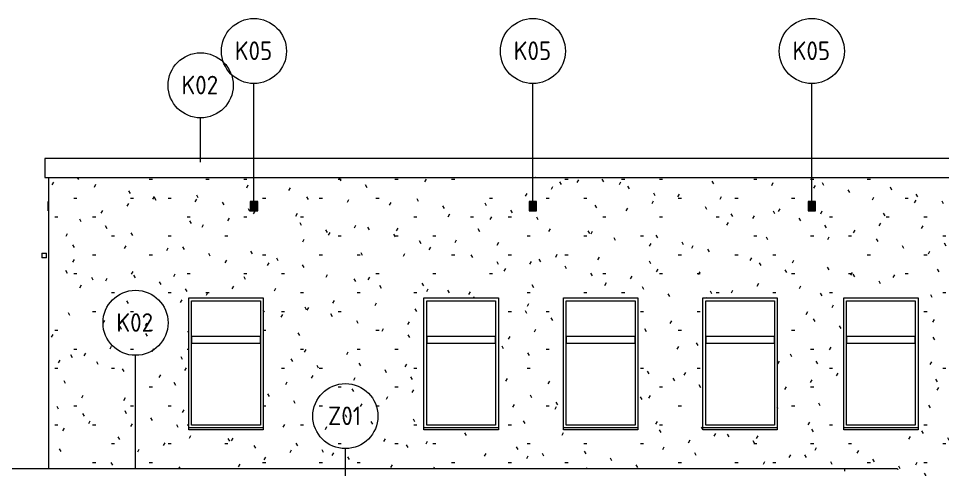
# Model space of a CAD drawing. Header units: millimetres. Extents: x -17526 to 472153, y -45352 to 20466.
# Drawn here: x 288996 to 298934, y 6224 to 11076 of the extents above; entities that cross this region are included whole.
import ezdxf

# ---------------------------------------------------------------- set-up
doc = ezdxf.new("R2010")
doc.units = ezdxf.units.MM
for name, color, linetype, lineweight in [('A-GENM', 13, 'Continuous', 9), ('A-GLAZ', 151, 'Continuous', 9), ('A-ROOF-IDEN', 132, 'Continuous', 9), ('A-ROOF-OTLN', 132, 'Continuous', 9), ('A-WALL', 113, 'Continuous', 9), ('A-WALL-PATT', 111, 'Continuous', 9), ('E-POWR-CNTR', 130, 'Continuous', 9), ('M-EQPM', 50, 'Continuous', 9), ('M-EQPM-IDEN', 50, 'Continuous', 9), ('Q-SPCQ', 91, 'Continuous', 9)]:
    doc.layers.add(name, color=color, linetype=linetype, lineweight=lineweight)
doc.styles.add('ISOCPEUR', font='isocpeur.ttf', dxfattribs={"width": 0.9, "height": 200})

# ---------------------------------------------------------------- blocks, each defined once
blk = doc.blocks.new('OKNO_1k_nadsvetlik - OKNO_1k_nadsvetlik_900 x 1500-V157-S-Nový')
at = {"layer": 'A-GLAZ'}
for p, q in [((-40183.6, 6700), (-40183.6, 8040)), ((-40183.6, 8040), (-39443.6, 8040)), ((-39443.6, 8040), (-39443.6, 6700)), ((-40183.6, 7660), (-39443.6, 7660)), ((-40183.6, 7660), (-40183.6, 7580)), ((-39443.6, 7580), (-39443.6, 7660)), ((-39443.6, 7580), (-40183.6, 7580)), ((-39443.6, 6700), (-40183.6, 6700))]:
    blk.add_line(p, q, dxfattribs=at)
blk = doc.blocks.new('parapet_ext - parapet_ext-V158-S-Nový')
at = {"layer": 'Q-SPCQ'}
for p, q in [((-40213.6, 6650), (-40213.6, 6672)), ((-39413.6, 6672), (-40213.6, 6672)), ((-39413.6, 6672), (-39413.6, 6650)), ((-39413.6, 6650), (-40213.6, 6650))]:
    blk.add_line(p, q, dxfattribs=at)
blk = doc.blocks.new('DPS_vetrání_nová - Typ 1-V175-S-Nový')
at = {"layer": 'M-EQPM', "color": 11}
for p, q in [((-41726.6, 9006), (-41726.6, 9106)), ((-41726.6, 9106), (-41721.6, 9106)), ((-41726.6, 9006), (-41721.6, 9006))]:
    blk.add_line(p, q, dxfattribs=at)
blk = doc.blocks.new('DPS_vetrání_nová - Typ 1-V180-S-Nový')
at = {"layer": 'M-EQPM', "color": 11}
for p, q in [((-39553.6, 9106), (-39553.6, 9006)), ((-39473.6, 9106), (-39553.6, 9106)), ((-39548.6, 9011), (-39548.6, 9101)), ((-39548.6, 9101), (-39478.6, 9101)), ((-39548.6, 9096), (-39478.6, 9096)), ((-39548.6, 9087.1), (-39478.6, 9087.1)), ((-39548.6, 9078.2), (-39478.6, 9078.2)), ((-39548.6, 9069.3), (-39478.6, 9069.3)), ((-39548.6, 9060.4), (-39478.6, 9060.4)), ((-39548.6, 9051.6), (-39478.6, 9051.6)), ((-39478.6, 9101), (-39478.6, 9011)), ((-39473.6, 9006), (-39473.6, 9106)), ((-39553.6, 9006), (-39473.6, 9006)), ((-39548.6, 9042.7), (-39478.6, 9042.7)), ((-39548.6, 9033.8), (-39478.6, 9033.8)), ((-39548.6, 9024.9), (-39478.6, 9024.9)), ((-39548.6, 9016), (-39478.6, 9016)), ((-39478.6, 9011), (-39548.6, 9011))]:
    blk.add_line(p, q, dxfattribs=at)
blk = doc.blocks.new('BP_ZÁSTUPNÝ PRVEK - BP_ZÁSTUPNÝ PRVEK - OV4-2137774-S-Nový')
at = {"layer": 'A-GENM', "color": 11}
for p, q in [((-96667.6, 7484.1), (-96617.6, 7484.1)), ((-96667.6, 7484.1), (-96667.6, 7434.1)), ((-96617.6, 7434.1), (-96617.6, 7484.1)), ((-96617.6, 7434.1), (-96667.6, 7434.1))]:
    blk.add_line(p, q, dxfattribs=at)
blk = doc.blocks.new('Popiska zakončení střešního pláště - Popiska okna_Bublina-1463073-S-Nový')
at = {"layer": 'A-ROOF-IDEN'}
blk.add_circle((-89727.7, 9136), 350, dxfattribs=at)
blk = doc.blocks.new('Popiska mechanické zařízení - Popiska okna_Bublina-1428144-S-Nový')
at = {"layer": 'M-EQPM-IDEN'}
blk.add_circle((-88389.6, 9136), 350, dxfattribs=at)

msp = doc.modelspace()

# ---------------------------------------------------------------- hatches: boundary and pattern name
at = {"layer": 'A-WALL-PATT'}
h = msp.add_hatch(dxfattribs=at)
h.set_pattern_fill('FP_116', color=11, style=0, pattern_type=2)
h.set_pattern_definition([(0, (331041.9, 0), (812.8, 203.2), [33.528, -576.072, 33.528, -576.072, -3251.2]), (0, (331041.9, 0), (812.8, 203.2), [-1219.2, 33.528, -1185.672, 33.528, -576.072, -1422.4]), (0, (331041.9, 0), (812.8, 203.2), [-3048, 33.528, -372.872, 33.528, -982.472]), (120, (331346.7, 101.6), (-582.3764, 602.30545), [33.528, -576.072, 33.528, -576.072, -3251.2]), (120, (331346.7, 101.6), (-582.3764, 602.30545), [-1219.2, 33.528, -1185.672, 33.528, -576.072, -1422.4]), (120, (331346.7, 101.6), (-582.3764, 602.30545), [-3048, 33.528, -372.872, 33.528, -982.472]), (240, (331448.3, 508), (-230.4236, -805.50545), [33.528, -576.072, 33.528, -576.072, -3251.2]), (240, (331448.3, 508), (-230.4236, -805.50545), [-1219.2, 33.528, -1185.672, 33.528, -576.072, -1422.4]), (240, (331448.3, 508), (-230.4236, -805.50545), [-3048, 33.528, -372.872, 33.528, -982.472])])
h.paths.add_polyline_path([(298412.8, 5120), (301464.5, 5120), (301464.5, 6320), (301653.5, 6320), (301653.5, 6650), (300890.8, 6650), (300890.8, 8070), (301653.5, 8070), (301653.5, 9365.6), (289320.3, 9365.6), (289320.3, 6229.8), (298451.8, 6229), (298454, 6226.8), (298454.8, 6223.8), (298454, 6028.6), (298451.8, 6026.4), (298448.1, 6025.6), (298412.8, 6025.6), (298412.8, 5203.8)])
h.paths.add_polyline_path([(291628.3, 6650), (290828.3, 6650), (290828.3, 8070), (291628.3, 8070), (291628.3, 6670)])
h.paths.add_polyline_path([(298538.3, 6650), (297870.8, 6650), (297870.8, 8070), (298670.8, 8070), (298670.8, 6650), (298664.7, 6650)])
h.paths.add_polyline_path([(299390.8, 6650), (299390.8, 8070), (300190.8, 8070), (300190.8, 6650), (299437.4, 6650)])
h.paths.add_polyline_path([(296740.1, 6650), (296356.7, 6650), (296356.7, 8070), (297156.7, 8070), (297156.7, 6650)])
h.paths.add_polyline_path([(295391.4, 6650), (294856.7, 6650), (294856.7, 8070), (295656.7, 8070), (295656.7, 6650)])
h.paths.add_polyline_path([(294094.3, 6650), (293356.7, 6650), (293356.7, 8070), (294156.7, 8070), (294156.7, 6650)])
h.paths.add_polyline_path([(297517.5, 9006), (297488.3, 9006), (297488.3, 9106), (297568.3, 9106), (297568.3, 9006), (297522.6, 9006)])
h.paths.add_polyline_path([(291506.3, 9006), (291488.3, 9006), (291488.3, 9106), (291568.3, 9106), (291568.3, 9006), (291507.1, 9006)])
h.paths.add_polyline_path([(300561.2, 9006), (300488.3, 9006), (300488.3, 9106), (300568.3, 9106), (300568.3, 9006), (300565, 9006)])
h.paths.add_polyline_path([(294505.8, 9006), (294488.3, 9006), (294488.3, 9106), (294568.3, 9106), (294568.3, 9006), (294507.1, 9006)])

# ---------------------------------------------------------------- linework, layer by layer
at = {"layer": 'A-ROOF-IDEN'}
for p, q in [((290954.8, 9530.5), (290954.8, 10006.7)), ((290254.8, 6229.8), (290254.8, 7452.3))]:
    msp.add_line(p, q, dxfattribs=at)
at = {"layer": 'A-ROOF-OTLN', "color": 11}
for p, q in [((289278.3, 9563.8), (289278.3, 9371.6)), ((301653.5, 9569.8), (289284.3, 9569.8)), ((289284.3, 9365.6), (301653.5, 9365.6)), ((298448.8, 6229.8), (282060.8, 6229.8))]:
    msp.add_line(p, q, dxfattribs=at)
for points, knots in [([(289284.3, 9569.8), (289284.2, 9569.8), (289283.9, 9569.8), (289283.6, 9569.8), (289283.2, 9569.7), (289282.8, 9569.6), (289282.4, 9569.5), (289282, 9569.4), (289281.7, 9569.2), (289281.3, 9569), (289281, 9568.8), (289280.6, 9568.5), (289280.2, 9568.2), (289279.8, 9567.8), (289279.5, 9567.4), (289279.1, 9566.9), (289278.8, 9566.1), (289278.4, 9565.2), (289278.3, 9564.4), (289278.3, 9563.8)], [-0.75, -0.75, -0.75, -0.75, -0.71875, -0.6875, -0.65625, -0.625, -0.59375, -0.5625, -0.53125, -0.5, -0.46875, -0.4375, -0.375, -0.34375, -0.3125, -0.25, -0.1875, -0.125, 0, 0, 0, 0]), ([(289278.3, 9371.6), (289278.3, 9371.1), (289278.4, 9370.3), (289278.8, 9369.3), (289279.1, 9368.6), (289279.6, 9368), (289280, 9367.5), (289280.4, 9367.1), (289280.7, 9366.9), (289281, 9366.6), (289281.3, 9366.4), (289281.7, 9366.2), (289282, 9366.1), (289282.4, 9365.9), (289282.8, 9365.8), (289283.2, 9365.7), (289283.6, 9365.7), (289283.9, 9365.6), (289284.2, 9365.6), (289284.3, 9365.6)], [-1, -1, -1, -1, -0.8888889, -0.8333333, -0.7777778, -0.7222222, -0.6666667, -0.6388889, -0.6111111, -0.5833333, -0.5555556, -0.5277778, -0.5, -0.4722222, -0.4444444, -0.4166667, -0.3888889, -0.3611111, -0.3333333, -0.3333333, -0.3333333, -0.3333333]), ([(298448.8, 6229.8), (298448.9, 6229.8), (298449.2, 6229.8), (298449.6, 6229.8), (298450, 6229.7), (298450.3, 6229.6), (298450.7, 6229.5), (298451.1, 6229.4), (298451.5, 6229.2), (298451.8, 6229), (298452.1, 6228.8), (298452.6, 6228.5), (298453, 6228.2), (298453.3, 6227.8), (298453.6, 6227.4), (298454, 6226.9), (298454.4, 6226.1), (298454.7, 6225.2), (298454.8, 6224.4), (298454.8, 6223.8)], [-0.75, -0.75, -0.75, -0.75, -0.71875, -0.6875, -0.65625, -0.625, -0.59375, -0.5625, -0.53125, -0.5, -0.46875, -0.4375, -0.375, -0.34375, -0.3125, -0.25, -0.1875, -0.125, 0, 0, 0, 0])]:
    msp.add_open_spline(points, degree=3, knots=knots, dxfattribs=at)
at = {"layer": 'A-WALL', "color": 11}
for p, q in [((289320.3, 9365.8), (289320.3, 6229.6)), ((290828.3, 6672), (290828.3, 8070)), ((290828.3, 8070), (291628.3, 8070)), ((291628.3, 8070), (291628.3, 6672)), ((293356.7, 6672), (293356.7, 8070)), ((293356.7, 8070), (294156.7, 8070)), ((294156.7, 8070), (294156.7, 6672)), ((294856.7, 6672), (294856.7, 8070)), ((294856.7, 8070), (295656.7, 8070)), ((295656.7, 8070), (295656.7, 6672)), ((296356.7, 6672), (296356.7, 8070)), ((296356.7, 8070), (297156.7, 8070)), ((297156.7, 8070), (297156.7, 6672)), ((297870.8, 6672), (297870.8, 8070)), ((297870.8, 8070), (298670.8, 8070)), ((298670.8, 8070), (298670.8, 6672))]:
    msp.add_line(p, q, dxfattribs=at)
at = {"layer": 'E-POWR-CNTR', "color": 11}
msp.add_line((297884.8, 6207.2), (297884.8, 6227.2), dxfattribs=at)
at = {"layer": 'M-EQPM-IDEN'}
for p, q in [((291528.3, 9106), (291528.3, 10376)), ((294528.3, 9106), (294528.3, 10376)), ((297528.3, 9106), (297528.3, 10376)), ((292511.2, 5118.1), (292511.2, 6448.4))]:
    msp.add_line(p, q, dxfattribs=at)

# ---------------------------------------------------------------- block references
at = {"layer": 'A-GENM', "color": 11}
msp.add_blockref('BP_ZÁSTUPNÝ PRVEK - BP_ZÁSTUPNÝ PRVEK - OV4-2137774-S-Nový', (385915.4, 1065.9), dxfattribs=at)
at = {"layer": 'A-GLAZ'}
for p in [(331041.9, 0), (333570.3, 0), (335070.3, 0), (336570.3, 0), (338084.3, 0)]:
    msp.add_blockref('OKNO_1k_nadsvetlik - OKNO_1k_nadsvetlik_900 x 1500-V157-S-Nový', p, dxfattribs=at)
at = {"layer": 'A-ROOF-IDEN'}
for p in [(380682.5, 1220.7), (379982.5, -1333.7)]:
    msp.add_blockref('Popiska zakončení střešního pláště - Popiska okna_Bublina-1463073-S-Nový', p, dxfattribs=at)
at = {"layer": 'M-EQPM', "color": 11}
for name, p in [('DPS_vetrání_nová - Typ 1-V175-S-Nový', (331041.9, 0)), ('DPS_vetrání_nová - Typ 1-V180-S-Nový', (331041.9, 0)), ('DPS_vetrání_nová - Typ 1-V180-S-Nový', (334041.9, 0)), ('DPS_vetrání_nová - Typ 1-V180-S-Nový', (337041.9, 0))]:
    msp.add_blockref(name, p, dxfattribs=at)
at = {"layer": 'M-EQPM-IDEN'}
for p in [(379917.9, 1590), (382917.9, 1590), (385917.9, 1590), (380900.8, -2337.6)]:
    msp.add_blockref('Popiska mechanické zařízení - Popiska okna_Bublina-1428144-S-Nový', p, dxfattribs=at)
at = {"layer": 'Q-SPCQ'}
for p in [(331041.9, 0), (333570.3, 0), (335070.3, 0), (336570.3, 0), (338084.3, 0)]:
    msp.add_blockref('parapet_ext - parapet_ext-V158-S-Nový', p, dxfattribs=at)

# ---------------------------------------------------------------- texts
at = {"layer": 'A-ROOF-IDEN', "char_height": 200, "width": 497.848, "attachment_point": 1, "style": 'ISOCPEUR'}
for insert in [(290748.1, 10459.8), (290048.1, 7905.4)]:
    msp.add_mtext('K02', dxfattribs=dict(at, insert=insert))
at = {"layer": 'M-EQPM-IDEN', "char_height": 200, "attachment_point": 1, "style": 'ISOCPEUR'}
for s, insert, width in [('K05', (291321.6, 10829.1), 497.848), ('K05', (294321.6, 10829.1), 497.848), ('K05', (297321.6, 10829.1), 497.848), ('Z01', (292325.1, 6901.5), 447.342)]:
    msp.add_mtext(s, dxfattribs=dict(at, insert=insert, width=width))

doc.saveas('drawing.dxf')
